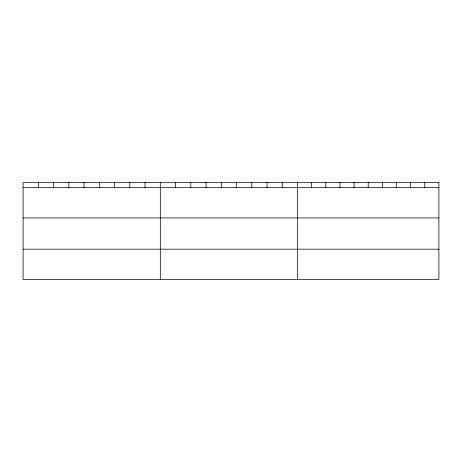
<?xml version="1.0" encoding="UTF-8"?>
<svg xmlns="http://www.w3.org/2000/svg" width="462" height="462" viewBox="0 0 462 462"><rect width="100%" height="100%" fill="white"/><g stroke="black" fill="none" stroke-linecap="round" stroke-linejoin="round"><path stroke-width="0.69" d="M23.1 187.584L438.9 187.584M23.1 217.925L438.9 217.925M23.1 249.191L438.9 249.191M424.763 182.467L424.763 187.584M410.626 182.467L410.626 187.584M396.488 182.467L396.488 187.584M382.351 182.467L382.351 187.584M368.214 182.467L368.214 187.584M354.077 182.467L354.077 187.584M339.94 182.467L339.94 187.584M325.802 182.467L325.802 187.584M311.665 182.467L311.665 187.584M297.528 182.467L297.528 279.533M282.282 182.467L282.282 187.584M267.036 182.467L267.036 187.584M251.79 182.467L251.79 187.584M236.544 182.467L236.544 187.584M221.298 182.467L221.298 187.584M206.052 182.467L206.052 187.584M190.806 182.467L190.806 187.584M175.56 182.467L175.56 187.584M160.314 182.467L160.314 279.533M145.068 182.467L145.068 187.584M129.822 182.467L129.822 187.584M114.576 182.467L114.576 187.584M99.33 182.467L99.33 187.584M84.084 182.467L84.084 187.584M68.838 182.467L68.838 187.584M53.592 182.467L53.592 187.584M38.346 182.467L38.346 187.584M438.9 182.467L23.1 182.467L23.1 279.533L438.9 279.533L438.9 182.467"/></g></svg>
